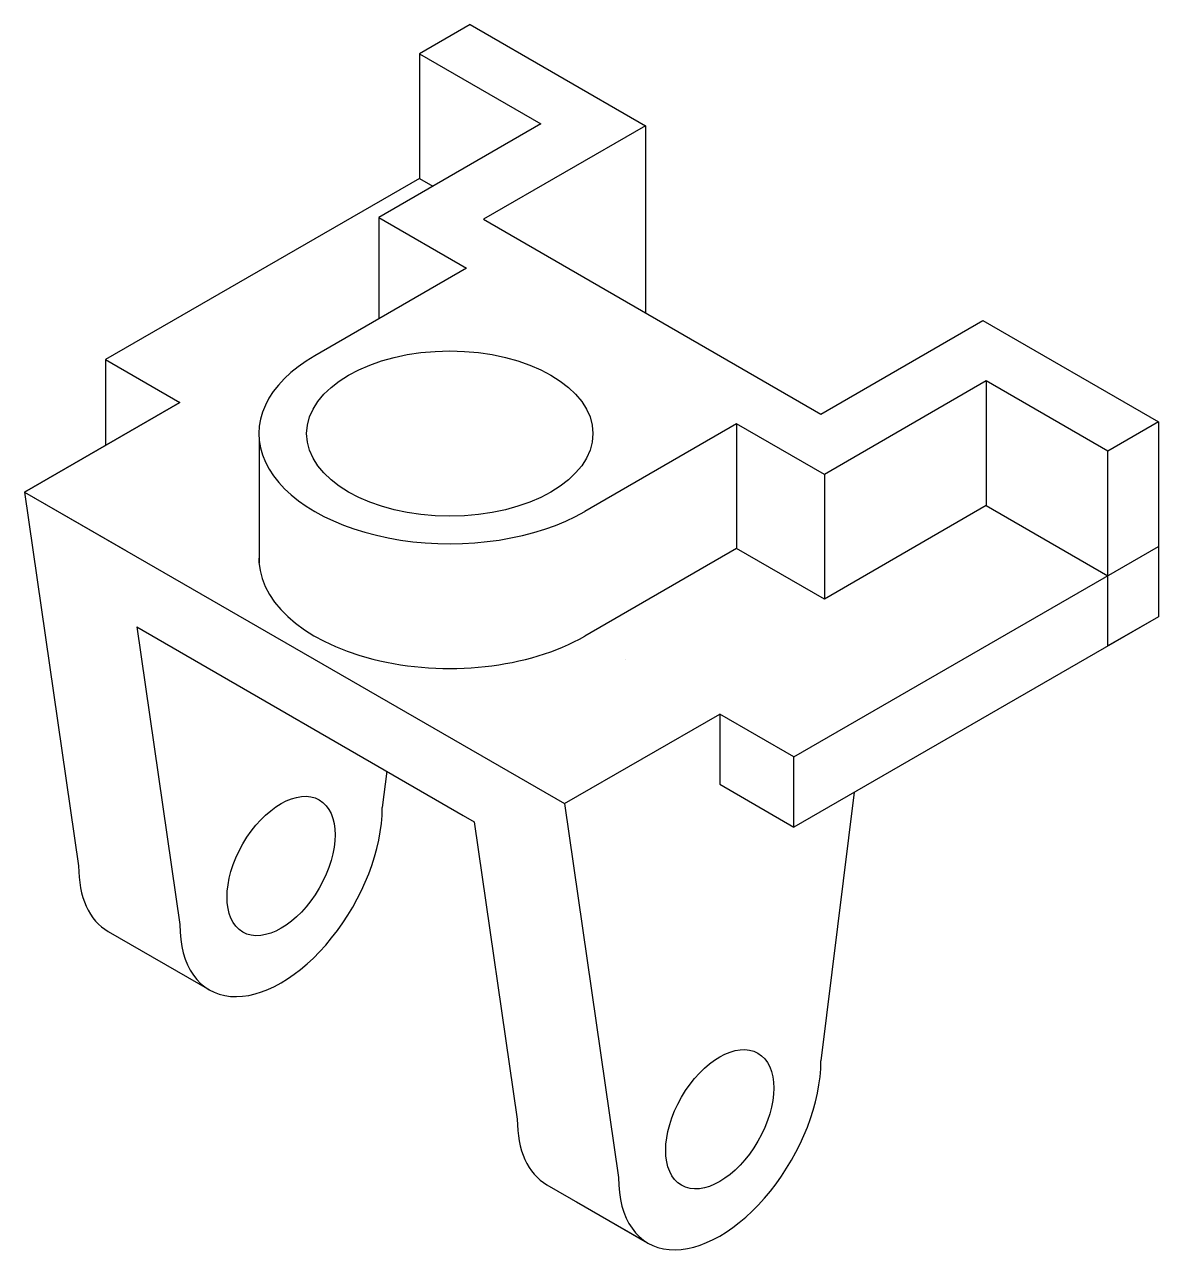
# Model space of a CAD drawing. Header units: millimetres. Extents: x 831 to 1869, y 2534 to 5267.
# Drawn here: x 830.6 to 1121.6, y 2534.3 to 2849.5 of the extents above; entities outside this region: 3.
import ezdxf

# ---------------------------------------------------------------- set-up
doc = ezdxf.new("R2010")
doc.units = ezdxf.units.MM

msp = doc.modelspace()

# ---------------------------------------------------------------- linework, layer by layer
for p, q in [((1670.81, 5264.9), (1833.32, 5171.07)), ((1703.27, 5230.26), (1869.34, 5134.38)), ((944.9, 2849.54), (931.91, 2842.04)), ((944.9, 2849.54), (989.93, 2823.54)), ((931.91, 2842.04), (963.08, 2824.04)), ((931.91, 2842.04), (931.91, 2810.04)), ((963.08, 2824.04), (921.52, 2800.04)), ((989.93, 2823.54), (948.36, 2799.54)), ((989.93, 2823.54), (989.93, 2775.54)), ((931.91, 2810.04), (851.37, 2763.54)), ((931.91, 2810.04), (935.37, 2808.04)), ((921.52, 2800.04), (944.03, 2787.04)), ((921.52, 2800.04), (921.52, 2774.04)), ((948.36, 2799.54), (1034.96, 2749.54)), ((944.03, 2787.04), (905.06, 2764.54)), ((1034.96, 2749.54), (1076.53, 2773.54)), ((1076.53, 2773.54), (1121.57, 2747.54)), ((851.37, 2763.54), (851.37, 2763.54)), ((851.37, 2763.54), (870.42, 2752.54)), ((851.37, 2763.54), (851.37, 2745.54)), ((1077.4, 2758.04), (1035.83, 2734.04)), ((1108.58, 2740.04), (1077.4, 2758.04)), ((1077.4, 2758.04), (1077.4, 2726.04)), ((870.42, 2752.54), (830.58, 2729.54)), ((830.58, 2729.54), (870.42, 2752.54)), ((851.37, 2745.54), (851.37, 2741.54)), ((1013.31, 2747.04), (974.34, 2724.54)), ((1035.83, 2734.04), (1013.31, 2747.04)), ((1013.31, 2747.04), (1013.31, 2715.04)), ((1121.57, 2747.54), (1108.58, 2740.04)), ((1121.57, 2747.54), (1121.57, 2697.54)), ((890.76, 2743.34), (890.76, 2711.34)), ((1108.58, 2690.04), (1108.58, 2740.04)), ((1035.83, 2734.04), (1035.83, 2702.04)), ((830.58, 2729.54), (969.15, 2649.54)), ((830.58, 2729.54), (844.44, 2633.54)), ((830.58, 2729.54), (856.56, 2714.54)), ((830.58, 2729.54), (830.58, 2729.54)), ((1077.4, 2726.04), (1035.83, 2702.04)), ((1077.4, 2726.04), (1108.58, 2708.04)), ((856.56, 2714.54), (856.56, 2714.54)), ((1013.31, 2715.04), (974.34, 2692.54)), ((1035.83, 2702.04), (1013.31, 2715.04)), ((1028.04, 2661.54), (1121.57, 2715.54)), ((1121.57, 2697.54), (1028.04, 2643.54)), ((1121.57, 2697.54), (1108.58, 2690.04)), ((859.4, 2694.9), (943.17, 2646.54)), ((859.4, 2694.9), (870.42, 2618.54)), ((859.4, 2694.9), (943.17, 2646.54)), ((984.74, 2686.54), (984.74, 2686.54)), ((969.15, 2649.54), (1008.98, 2672.54)), ((1028.04, 2661.54), (1008.98, 2672.54)), ((1008.98, 2672.54), (1008.98, 2654.54)), ((1008.98, 2672.54), (1008.98, 2654.54)), ((1028.04, 2643.54), (1028.04, 2661.54)), ((923.54, 2657.87), (922.38, 2648.54)), ((1008.98, 2654.54), (1028.04, 2643.54)), ((1043.49, 2652.46), (1034.96, 2583.54)), ((969.15, 2649.54), (983, 2553.54)), ((943.17, 2646.54), (946, 2644.9)), ((946, 2644.9), (957.02, 2568.54)), ((1028.04, 2643.54), (1028.04, 2643.54)), ((852.05, 2616.72), (878.03, 2601.72)), ((964.63, 2551.72), (989.01, 2537.64)), ((972.2, 2547.3), (990.42, 2536.78))]:
    msp.add_line(p, q)
msp.add_lwpolyline([(1688.88, 5267.07), (1827.44, 5187.07)])
for centre, major_axis, start_param, end_param in [((939.7, 2744.54), (-48.99, 0), 5.497787, 8.63938), ((939.7, 2712.54), (-48.99, 0), 6.240948, 8.63938), ((896.4, 2633.54), (-18.37, -31.82), 5.497787, 8.63938), ((870.42, 2648.54), (-18.37, -31.82), 5.497787, 6.283185), ((1008.98, 2568.54), (-18.37, -31.82), 5.497787, 8.63938), ((983, 2583.54), (-18.37, -31.82), 5.497787, 6.283185)]:
    msp.add_ellipse(centre, major_axis=major_axis, ratio=0.57735, start_param=start_param, end_param=end_param)
for centre, major_axis in [((939.7, 2744.54), (-36.74, 0)), ((896.4, 2633.54), (-9.8, -16.97)), ((1008.98, 2568.54), (-9.8, -16.97))]:
    msp.add_ellipse(centre, major_axis=major_axis, ratio=0.57735)

doc.saveas('drawing.dxf')
